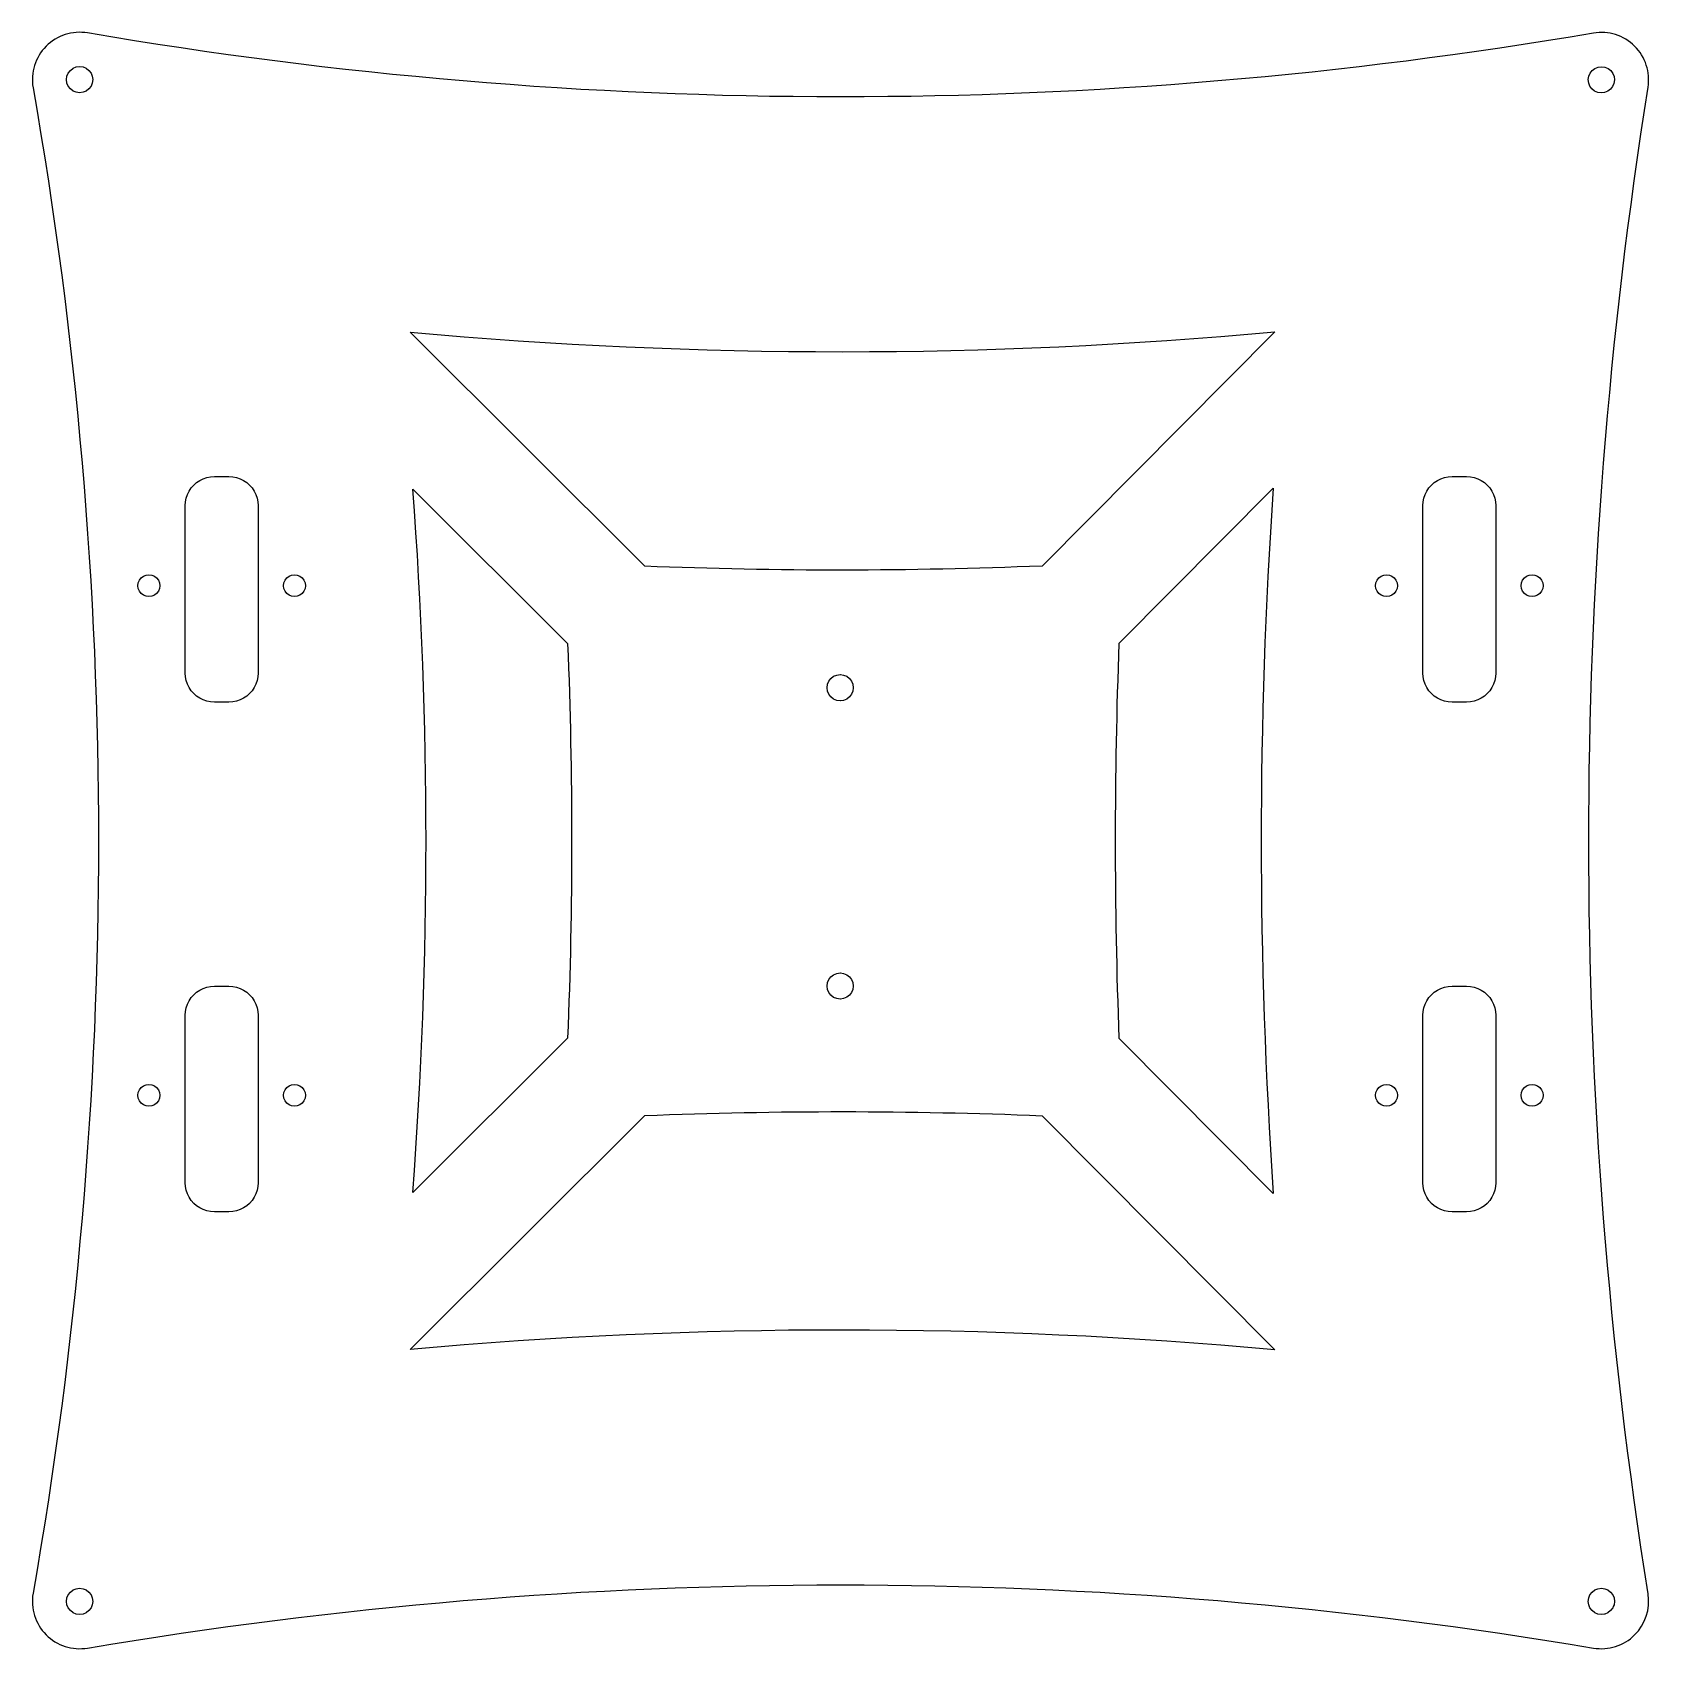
# Model space of a CAD drawing. Header units: millimetres. Extents: x -111 to 111, y 22 to 245.
import ezdxf

# ---------------------------------------------------------------- set-up
doc = ezdxf.new("R2010")
doc.units = ezdxf.units.MM

msp = doc.modelspace()

# ---------------------------------------------------------------- linework, layer by layer
for points in [[(110.93, 30.01, -0.07871), (110.93, 236.97, 0.51332), (103.42, 244.4, -0.084799), (-103.42, 244.42, 0.518524), (-110.91, 236.89, -0.086886), (-110.91, 30.11, 0.517924), (-103.43, 22.58, -0.083897), (103.43, 22.58, 0.512785)], [(-59.11, 203.34, 0.045837), (59.66, 203.38), (27.68, 171.2, -0.02009), (-26.88, 171.17)], [(-37.49, 106.34), (-58.75, 85.14, 0.037541), (-58.74, 181.78), (-37.48, 160.56, -0.02041)], [(38.29, 160.6), (59.44, 181.88, 0.034314), (59.45, 85.03), (38.29, 106.3, -0.018693)], [(27.68, 95.7), (59.67, 63.54, 0.045385), (-59.12, 63.59), (-26.88, 95.73, -0.0199)]]:
    msp.add_lwpolyline(points, format="xyb", close=True)
for points in [[(-103.61, 239.57), (-103.24, 239.28), (-102.95, 238.91), (-102.77, 238.48), (-102.71, 238.01), (-102.77, 237.54), (-102.95, 237.11), (-103.24, 236.74), (-103.61, 236.45), (-104.04, 236.27), (-104.51, 236.21), (-104.98, 236.27), (-105.41, 236.45), (-105.78, 236.74), (-106.07, 237.11), (-106.25, 237.54), (-106.31, 238.01), (-106.25, 238.48), (-106.07, 238.91), (-105.78, 239.28), (-105.41, 239.57), (-104.98, 239.75), (-104.51, 239.81), (-104.04, 239.75)], [(105.8, 239.25), (106.08, 238.87), (106.25, 238.44), (106.31, 237.97), (106.24, 237.5), (106.06, 237.07), (105.77, 236.7), (105.39, 236.42), (104.96, 236.25), (104.49, 236.19), (104.03, 236.26), (103.59, 236.44), (103.22, 236.73), (102.94, 237.11), (102.77, 237.54), (102.71, 238.01), (102.78, 238.47), (102.96, 238.91), (103.25, 239.28), (103.63, 239.56), (104.06, 239.73), (104.53, 239.79), (105, 239.72), (105.43, 239.54)], [(-82, 182.96), (-81.56, 182.67), (-81.17, 182.33), (-80.83, 181.94), (-80.54, 181.5), (-80.3, 181.03), (-80.14, 180.54), (-80.03, 180.02), (-80, 179.5), (-80, 156.5), (-80.03, 155.98), (-80.14, 155.46), (-80.3, 154.97), (-80.54, 154.5), (-80.83, 154.06), (-81.17, 153.67), (-81.56, 153.33), (-82, 153.04), (-82.47, 152.8), (-82.96, 152.64), (-83.48, 152.53), (-84, 152.5), (-86, 152.5), (-86.52, 152.53), (-87.04, 152.64), (-87.53, 152.8), (-88, 153.04), (-88.44, 153.33), (-88.83, 153.67), (-89.17, 154.06), (-89.46, 154.5), (-89.7, 154.97), (-89.86, 155.46), (-89.97, 155.98), (-90, 156.5), (-90, 179.5), (-89.97, 180.02), (-89.86, 180.54), (-89.7, 181.03), (-89.46, 181.5), (-89.17, 181.94), (-88.83, 182.33), (-88.44, 182.67), (-88, 182.96), (-87.53, 183.2), (-87.04, 183.36), (-86.52, 183.47), (-86, 183.5), (-84, 183.5), (-83.48, 183.47), (-82.96, 183.36), (-82.47, 183.2)], [(88, 182.96), (88.44, 182.67), (88.83, 182.33), (89.17, 181.94), (89.46, 181.5), (89.7, 181.03), (89.86, 180.54), (89.97, 180.02), (90, 179.5), (90, 156.5), (89.97, 155.98), (89.86, 155.46), (89.7, 154.97), (89.46, 154.5), (89.17, 154.06), (88.83, 153.67), (88.44, 153.33), (88, 153.04), (87.53, 152.8), (87.04, 152.64), (86.52, 152.53), (86, 152.5), (84, 152.5), (83.48, 152.53), (82.96, 152.64), (82.47, 152.8), (82, 153.04), (81.56, 153.33), (81.17, 153.67), (80.83, 154.06), (80.54, 154.5), (80.3, 154.97), (80.14, 155.46), (80.03, 155.98), (80, 156.5), (80, 179.5), (80.03, 180.02), (80.14, 180.54), (80.3, 181.03), (80.54, 181.5), (80.83, 181.94), (81.17, 182.33), (81.56, 182.67), (82, 182.96), (82.47, 183.2), (82.96, 183.36), (83.48, 183.47), (84, 183.5), (86, 183.5), (86.52, 183.47), (87.04, 183.36), (87.53, 183.2)], [(-94.25, 169.8), (-93.94, 169.56), (-93.7, 169.25), (-93.55, 168.89), (-93.5, 168.5), (-93.55, 168.11), (-93.7, 167.75), (-93.94, 167.44), (-94.25, 167.2), (-94.61, 167.05), (-95, 167), (-95.39, 167.05), (-95.75, 167.2), (-96.06, 167.44), (-96.3, 167.75), (-96.45, 168.11), (-96.5, 168.5), (-96.45, 168.89), (-96.3, 169.25), (-96.06, 169.56), (-95.75, 169.8), (-95.39, 169.95), (-95, 170), (-94.61, 169.95)], [(-73.94, 169.56), (-73.7, 169.25), (-73.55, 168.89), (-73.5, 168.5), (-73.55, 168.11), (-73.7, 167.75), (-73.94, 167.44), (-74.25, 167.2), (-74.61, 167.05), (-75, 167), (-75.39, 167.05), (-75.75, 167.2), (-76.06, 167.44), (-76.3, 167.75), (-76.45, 168.11), (-76.5, 168.5), (-76.45, 168.89), (-76.3, 169.25), (-76.06, 169.56), (-75.75, 169.8), (-75.39, 169.95), (-75, 170), (-74.61, 169.95), (-74.25, 169.8)], [(75.75, 169.8), (76.06, 169.56), (76.3, 169.25), (76.45, 168.89), (76.5, 168.5), (76.45, 168.11), (76.3, 167.75), (76.06, 167.44), (75.75, 167.2), (75.39, 167.05), (75, 167), (74.61, 167.05), (74.25, 167.2), (73.94, 167.44), (73.7, 167.75), (73.55, 168.11), (73.5, 168.5), (73.55, 168.89), (73.7, 169.25), (73.94, 169.56), (74.25, 169.8), (74.61, 169.95), (75, 170), (75.39, 169.95)], [(96.06, 169.56), (96.3, 169.25), (96.45, 168.89), (96.5, 168.5), (96.45, 168.11), (96.3, 167.75), (96.06, 167.44), (95.75, 167.2), (95.39, 167.05), (95, 167), (94.61, 167.05), (94.25, 167.2), (93.94, 167.44), (93.7, 167.75), (93.55, 168.11), (93.5, 168.5), (93.55, 168.89), (93.7, 169.25), (93.94, 169.56), (94.25, 169.8), (94.61, 169.95), (95, 170), (95.39, 169.95), (95.75, 169.8)], [(1.24, 155.77), (1.52, 155.39), (1.7, 154.96), (1.76, 154.49), (1.7, 154.03), (1.52, 153.59), (1.24, 153.22), (0.86, 152.93), (0.43, 152.75), (0, 152.7), (-0.04, 152.69), (-0.5, 152.75), (-0.94, 152.93), (-1.31, 153.22), (-1.6, 153.59), (-1.78, 154.03), (-1.84, 154.49), (-1.78, 154.96), (-1.6, 155.39), (-1.31, 155.77), (-0.94, 156.05), (-0.5, 156.23), (-0.04, 156.29), (0, 156.29), (0.43, 156.23), (0.86, 156.05)], [(-82.47, 113.19), (-82, 112.96), (-81.56, 112.67), (-81.17, 112.32), (-80.83, 111.93), (-80.54, 111.49), (-80.3, 111.02), (-80.14, 110.53), (-80.03, 110.02), (-80, 109.49), (-80, 86.49), (-80.03, 85.97), (-80.14, 85.46), (-80.3, 84.96), (-80.54, 84.49), (-80.83, 84.06), (-81.17, 83.66), (-81.56, 83.32), (-82, 83.03), (-82.47, 82.8), (-82.96, 82.63), (-83.48, 82.53), (-84, 82.49), (-86, 82.49), (-86.52, 82.53), (-87.04, 82.63), (-87.53, 82.8), (-88, 83.03), (-88.44, 83.32), (-88.83, 83.66), (-89.17, 84.06), (-89.46, 84.49), (-89.7, 84.96), (-89.86, 85.46), (-89.97, 85.97), (-90, 86.49), (-90, 109.49), (-89.97, 110.02), (-89.86, 110.53), (-89.7, 111.02), (-89.46, 111.49), (-89.17, 111.93), (-88.83, 112.32), (-88.44, 112.67), (-88, 112.96), (-87.53, 113.19), (-87.04, 113.36), (-86.52, 113.46), (-86, 113.49), (-84, 113.49), (-83.48, 113.46), (-82.96, 113.36)], [(0.86, 115.07), (1.24, 114.79), (1.52, 114.41), (1.7, 113.98), (1.76, 113.51), (1.7, 113.05), (1.52, 112.61), (1.24, 112.24), (0.86, 111.96), (0.43, 111.78), (0, 111.72), (-0.04, 111.71), (-0.5, 111.78), (-0.94, 111.95), (-1.31, 112.24), (-1.6, 112.61), (-1.78, 113.05), (-1.84, 113.51), (-1.78, 113.98), (-1.6, 114.41), (-1.31, 114.79), (-0.94, 115.07), (-0.5, 115.25), (-0.04, 115.31), (0, 115.31), (0.43, 115.25)], [(88, 112.96), (88.44, 112.67), (88.83, 112.32), (89.17, 111.93), (89.46, 111.49), (89.7, 111.02), (89.86, 110.53), (89.97, 110.02), (90, 109.49), (90, 86.49), (89.97, 85.97), (89.86, 85.46), (89.7, 84.96), (89.46, 84.49), (89.17, 84.06), (88.83, 83.66), (88.44, 83.32), (88, 83.03), (87.53, 82.8), (87.04, 82.63), (86.52, 82.53), (86, 82.49), (84, 82.49), (83.48, 82.53), (82.96, 82.63), (82.47, 82.8), (82, 83.03), (81.56, 83.32), (81.17, 83.66), (80.83, 84.06), (80.54, 84.49), (80.3, 84.96), (80.14, 85.46), (80.03, 85.97), (80, 86.49), (80, 109.49), (80.03, 110.02), (80.14, 110.53), (80.3, 111.02), (80.54, 111.49), (80.83, 111.93), (81.17, 112.32), (81.56, 112.67), (82, 112.96), (82.47, 113.19), (82.96, 113.36), (83.48, 113.46), (84, 113.49), (86, 113.49), (86.52, 113.46), (87.04, 113.36), (87.53, 113.19)], [(-93.94, 99.56), (-93.7, 99.25), (-93.55, 98.89), (-93.5, 98.5), (-93.55, 98.11), (-93.7, 97.75), (-93.94, 97.44), (-94.25, 97.2), (-94.61, 97.05), (-95, 97), (-95.39, 97.05), (-95.75, 97.2), (-96.06, 97.44), (-96.3, 97.75), (-96.45, 98.11), (-96.5, 98.5), (-96.45, 98.89), (-96.3, 99.25), (-96.06, 99.56), (-95.75, 99.8), (-95.39, 99.95), (-95, 100), (-94.61, 99.95), (-94.25, 99.8)], [(-73.94, 99.56), (-73.7, 99.25), (-73.55, 98.89), (-73.5, 98.5), (-73.55, 98.11), (-73.7, 97.75), (-73.94, 97.44), (-74.25, 97.2), (-74.61, 97.05), (-75, 97), (-75.39, 97.05), (-75.75, 97.2), (-76.06, 97.44), (-76.3, 97.75), (-76.45, 98.11), (-76.5, 98.5), (-76.45, 98.89), (-76.3, 99.25), (-76.06, 99.56), (-75.75, 99.8), (-75.39, 99.95), (-75, 100), (-74.61, 99.95), (-74.25, 99.8)], [(76.06, 99.56), (76.3, 99.25), (76.45, 98.89), (76.5, 98.5), (76.45, 98.11), (76.3, 97.75), (76.06, 97.44), (75.75, 97.2), (75.39, 97.05), (75, 97), (74.61, 97.05), (74.25, 97.2), (73.94, 97.44), (73.7, 97.75), (73.55, 98.11), (73.5, 98.5), (73.55, 98.89), (73.7, 99.25), (73.94, 99.56), (74.25, 99.8), (74.61, 99.95), (75, 100), (75.39, 99.95), (75.75, 99.8)], [(96.06, 99.56), (96.3, 99.25), (96.45, 98.89), (96.5, 98.5), (96.45, 98.11), (96.3, 97.75), (96.06, 97.44), (95.75, 97.2), (95.39, 97.05), (95, 97), (94.61, 97.05), (94.25, 97.2), (93.94, 97.44), (93.7, 97.75), (93.55, 98.11), (93.5, 98.5), (93.55, 98.89), (93.7, 99.25), (93.94, 99.56), (94.25, 99.8), (94.61, 99.95), (95, 100), (95.39, 99.95), (95.75, 99.8)], [(-103.24, 30.26), (-102.95, 29.89), (-102.77, 29.46), (-102.71, 28.99), (-102.77, 28.52), (-102.95, 28.09), (-103.24, 27.72), (-103.61, 27.43), (-104.04, 27.25), (-104.51, 27.19), (-104.98, 27.25), (-105.41, 27.43), (-105.78, 27.72), (-106.07, 28.09), (-106.25, 28.52), (-106.31, 28.99), (-106.25, 29.46), (-106.07, 29.89), (-105.78, 30.26), (-105.41, 30.55), (-104.98, 30.73), (-104.51, 30.79), (-104.04, 30.73), (-103.61, 30.55)], [(105.78, 30.26), (106.07, 29.89), (106.25, 29.46), (106.31, 28.99), (106.25, 28.52), (106.15, 28.29), (106.07, 28.09), (105.78, 27.72), (105.41, 27.43), (104.98, 27.25), (104.93, 27.25), (104.51, 27.19), (104.04, 27.25), (103.61, 27.43), (103.24, 27.72), (102.95, 28.09), (102.77, 28.52), (102.71, 28.99), (102.77, 29.46), (102.95, 29.89), (103.24, 30.26), (103.61, 30.55), (104.04, 30.73), (104.51, 30.79), (104.98, 30.73), (105.41, 30.55)]]:
    msp.add_lwpolyline(points, close=True)

doc.saveas('drawing.dxf')
